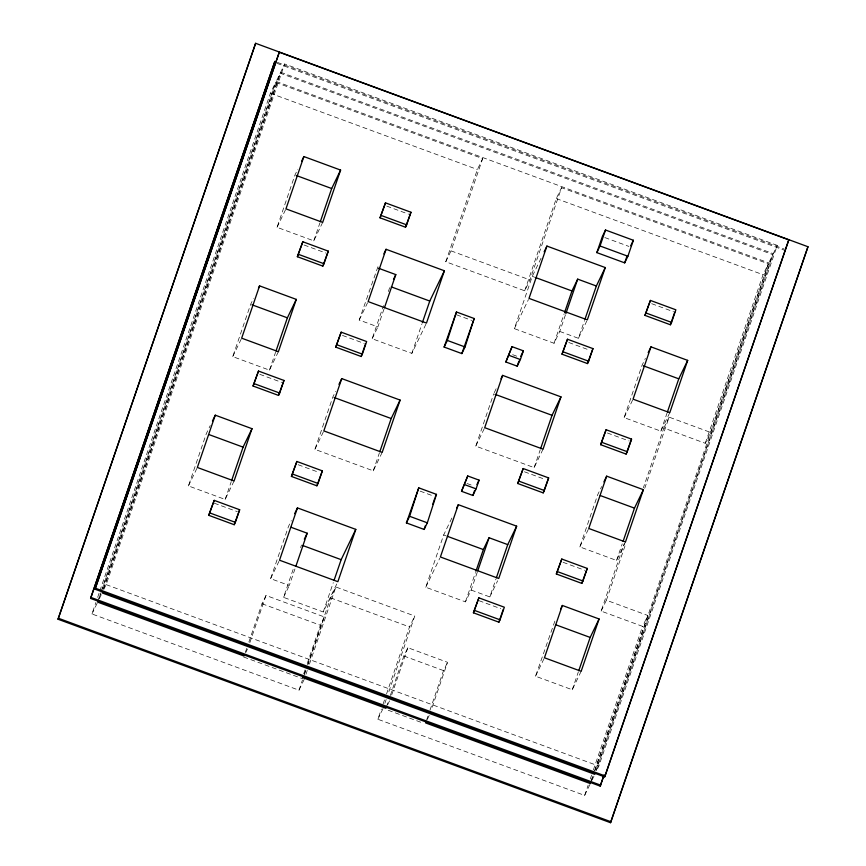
<?xml version="1.0" encoding="UTF-8"?>
<svg xmlns="http://www.w3.org/2000/svg" width="866" height="866" viewBox="0 0 866 866"><rect width="100%" height="100%" fill="white"/><g stroke="black" fill="none" stroke-linecap="round" stroke-linejoin="round"><path stroke-width="0.65" stroke-dasharray="4.33 3.25" d="M304.237 679.312L298.976 690.202L91.969 613.962L95.909 602.444M97.663 597.323L99.417 592.203M99.861 590.926L270.387 93.257L275.637 82.378L482.654 158.619L451.045 250.869L445.784 261.749L524.688 290.803L529.938 279.924L561.547 187.684L768.326 263.838L710.564 432.415L705.303 443.305L663.854 428.031L643.373 487.785M97.663 601.794L100.737 592.842M101.17 591.565L275.637 82.378M98.995 598.287L101.625 590.612M102.058 589.335L276.178 81.469L280.183 73.188L772.786 254.615L596.122 770.188M103.433 588.728L280.183 73.188M103.455 589.064L280.638 72.246L284.643 63.965L777.246 245.392L598.828 766.085L596.544 770.816M103.855 589.356L106.139 584.626L284.643 63.965M234.069 480.998L225.149 499.444L188.431 485.923L206.346 433.617L210.254 425.542M278.376 351.693L269.456 370.139L232.738 356.619L250.653 304.312L253.446 298.543M322.682 222.389L313.763 240.835L277.044 227.314L294.96 175.008L297.752 169.238M225.149 499.444L231.265 481.583M269.456 370.139L275.572 352.278M313.763 240.835L319.879 222.973M245.392 652.217L246.702 648.396M248.888 642.02L262.008 603.743L266.014 595.462L324.349 616.949L308.177 664.157M294.96 568.94L289.276 585.524L270.603 578.65L288.53 526.344L291.312 520.585M382.177 452.388L373.257 470.833L314.91 449.346L332.836 397.039L335.618 391.28M384.006 309.054L377.879 326.915L359.217 320.041L378.81 264.282M249.83 642.669L266.014 595.462M336.755 583.998L323.235 611.97L283.55 597.356L294.05 566.732M300.599 547.604L301.476 545.05M425.92 324.23L411.848 353.36L372.163 338.747L383.53 305.579M388.336 291.539L389.657 287.718M323.235 611.97L333.291 582.623M411.848 353.36L421.904 324.014M303.739 673.716L305.048 669.883M307.235 663.508L320.355 625.23L324.349 616.949M373.257 470.833L379.373 452.972M298.976 690.202L302.44 680.081M304.172 675.015L305.915 669.959M307.647 664.904L330.617 597.865L335.878 586.986L414.771 616.04L387.903 694.456M445.784 261.749L477.393 169.509L482.654 158.619M305.969 674.257L307.268 670.468M309.433 664.135L335.878 586.986M589.908 784.531L584.647 795.41L377.868 719.256L381.343 709.135M383.075 704.08L384.807 699.014M386.539 693.958L409.51 626.919L414.771 616.04M524.688 290.803L556.286 198.563L561.547 187.684M384.872 703.311L386.171 699.522M477.274 572.188L471.147 590.049L465.432 601.87L425.758 587.256L443.673 534.95L452.734 516.212M565.444 314.856L559.761 331.44L554.045 343.261L514.372 328.647L532.287 276.341L541.347 257.603M386.388 707.024L388.563 700.637M390.317 695.539L403.87 655.995L407.864 647.714L447.549 662.328L431.376 709.525M543.047 449.173L534.127 467.618L475.78 446.131L493.696 393.824M391.692 694.911L407.864 647.714M465.432 601.87L475.488 572.534M554.045 343.261L564.102 313.925M426.494 720.36L428.248 715.251M429.991 710.152L443.544 670.609L447.549 662.328M471.147 590.049L489.82 596.923L495.937 579.062M534.127 467.618L540.243 449.757M559.761 331.44L578.434 338.314L584.55 320.452M581.162 671.291L572.242 689.747L535.524 676.216L555.117 620.457M625.468 541.986L616.549 560.443L579.83 546.911L597.746 494.605L601.654 486.54M669.775 412.681L660.855 431.138L624.137 417.607L642.052 365.311L645.397 358.383M572.242 689.747L578.358 671.886M616.549 560.443L622.232 543.859M660.855 431.138L666.972 413.277M601.123 611.104L606.384 600.225L647.833 615.488L642.572 626.367L601.123 611.104L624.213 543.718M606.384 600.225L625.988 543.014M644.715 488.348L669.115 417.152L710.564 432.415M584.647 795.41L588.133 785.245M590.309 778.891L591.619 775.081M593.362 769.993L642.572 626.367M705.303 443.305L763.065 274.717L768.326 263.838M591.218 780.721L592.961 775.633M594.704 770.545L647.833 615.488M591.251 781.024L593.004 775.914M594.747 770.794L768.781 262.896L772.786 254.615M596.144 770.524L773.241 253.662L777.246 245.392M277.044 227.314L285.964 208.868M91.969 613.962L97.23 603.072M99.395 598.579L101.679 593.849M232.738 356.619L241.657 338.173M188.431 485.923L197.351 467.467M359.217 320.041L367.574 302.743M314.91 449.346L323.83 430.9M372.163 338.747L377.879 326.915M270.603 578.65L278.96 561.352M245.803 652.499L247.514 648.959M283.55 597.356L289.276 585.524M304.15 673.986L305.86 670.446M514.372 328.647L528.444 299.528M494.259 392.666L497.041 386.907M475.78 446.131L484.7 427.685M425.758 587.256L439.831 558.137M377.868 719.256L383.129 708.377M387.665 704.751L389.949 700.02M578.434 338.314L586.791 321.015M427.339 719.365L429.623 714.634M489.82 596.923L497.625 580.783M624.137 417.607L633.057 399.161M579.83 546.911L588.75 528.466M535.524 676.216L544.443 657.77M663.854 428.031L669.115 417.152M592.084 780.039L594.368 775.308M277.358 62.374L784.336 249.094M276.904 63.315L783.882 250.036M280.638 72.246L773.241 253.662M276.178 81.469L768.781 262.896M270.387 93.257L477.393 169.509M556.286 198.563L763.065 274.717M604.847 237.565L628.9 246.42M386.777 206.119L408.6 214.162M651.687 303.685L673.521 311.728M532.287 276.341L534.766 277.261M451.045 250.869L529.938 279.924M304.096 245.013L325.93 253.056M568.767 342.492L589.378 350.08M456.599 314.813L471.775 320.409M512.618 354.67L518.918 356.998M342.471 335.423L364.294 343.466M607.38 432.989L629.214 441.032M259.789 374.318L281.623 382.361M524.46 471.797L545.071 479.385M467.045 483.509L473.356 485.837M420.151 491.141L434.061 496.261M298.164 464.728L318.775 472.327M563.084 562.294L584.907 570.337M443.673 534.95L446.152 535.87M214.27 503.178L237.316 511.665M478.941 600.658L500.765 608.69M330.617 597.865L409.51 626.919M262.008 603.743L320.355 625.23M403.87 655.995L443.544 670.609M106.139 584.626L598.828 766.085M243.649 657.002L302.97 678.857M388.206 710.239L422.456 722.861"/><path stroke-width="1.3" d="M444.117 347.06L447.321 340.435L456.469 311.987L474.189 318.515L465.031 346.963L461.838 353.588L444.117 347.06L456.469 311.987M406.403 522.912L409.607 516.288L418.754 487.839L436.475 494.367L427.328 522.815L424.124 529.44L406.403 522.912L418.754 487.839M58.033 619.233L255.622 43.3L807.967 246.734L610.941 821.758L610.487 822.7L58.033 619.233L255.622 43.3M90.584 598.428L274.825 61.443L90.584 598.428L600.192 786.112L604.154 774.929M95.043 589.194L279.285 52.22L788.796 239.871L605.107 775.936L604.652 776.889L95.043 589.194L279.285 52.22M215.266 415.171L197.351 467.467L234.069 480.998L251.995 428.692L215.266 415.171L212.484 420.93M259.573 285.867L241.657 338.173L278.376 351.693L296.291 299.387L259.573 285.867L258.458 288.172M303.879 156.562L285.964 208.868L322.682 222.389L340.598 170.082L303.879 156.562L301.649 161.173M208.749 515.324L214.205 500.364L239.666 509.749L235.357 522.339L234.21 524.709L208.749 515.324L214.205 500.364M253.056 386.02L258.512 371.059L283.972 380.445L279.664 393.034L278.516 395.405L253.056 386.02L258.512 371.059M297.363 256.715L302.819 241.755L328.279 251.14L323.971 263.729L322.823 266.1L297.363 256.715L302.819 241.755M231.709 480.305L243.075 447.137L251.995 428.692M276.016 351.001L287.382 317.833L296.291 299.387M320.323 221.696L331.689 188.528L340.598 170.082M234.21 524.709L239.666 509.749M278.516 395.405L283.972 380.445M322.823 266.1L328.279 251.14M291.42 476.43L296.876 461.47L322.347 470.855L318.028 483.445L316.891 485.804L291.42 476.43L296.876 461.47M335.727 347.125L341.182 332.165L366.654 341.55L362.334 354.14L361.187 356.5L335.727 347.125L341.182 332.165M380.033 217.821L385.489 202.861L410.96 212.246L406.641 224.835L405.494 227.206L380.033 217.821L385.489 202.861M297.449 507.898L279.523 560.205L337.87 581.692L355.796 529.386L297.449 507.898L294.656 513.668M341.756 378.594L323.83 430.9L382.177 452.388L400.103 400.081L341.756 378.594L338.963 384.363M386.063 249.289L368.137 301.595L426.483 323.083L444.399 270.777L386.063 249.289L383.833 253.9M316.891 485.804L322.347 470.855M361.187 356.5L365.506 343.91M405.494 227.206L410.96 212.246M295.826 566.386L307.192 533.218L291.019 527.264M384.439 307.787L395.805 274.609L378.388 268.2M334.157 580.068L341.161 559.663L355.796 529.386M422.337 322.737L429.763 301.054L444.399 270.777M379.817 451.695L391.183 418.527L400.103 400.081M461.838 353.588L474.189 318.515M424.124 529.44L425.412 525.662M432.74 504.283L434.894 497.993M461.546 491.293L467.727 475.964L479.071 480.143L476.084 488.857L472.89 495.471L461.546 491.293L467.727 475.964M505.852 361.988L512.033 346.66L523.378 350.838L520.39 359.552L517.197 366.166L505.852 361.988L512.033 346.66M458.309 504.683L440.393 556.979L498.74 578.477L516.656 526.171L458.309 504.683L456.642 508.136M502.616 375.379L484.7 427.685L543.047 449.173L560.962 396.866L502.616 375.379L500.949 378.832M546.922 246.074L529.007 298.38L587.343 319.868L605.269 267.562L546.922 246.074L544.14 251.833M472.89 495.471L474.59 490.492M517.197 366.166L518.896 361.187M475.921 571.257L483.358 549.564L489.074 537.743L507.736 544.617L516.656 526.171M564.535 312.648L571.971 290.954L577.687 279.133L596.349 286.007L605.269 267.562M477.707 570.91L489.074 537.743M565.877 313.579L577.687 279.133M473.41 612.803L478.876 597.843L504.337 607.218L500.018 619.818L498.881 622.178L473.41 612.803L478.876 597.843M517.716 483.499L523.183 468.538L548.643 477.913L544.324 490.513L543.188 492.873L517.716 483.499L523.183 468.538M562.023 354.194L567.49 339.234L592.95 348.608L588.631 361.209L587.494 363.568L562.023 354.194L567.49 339.234M596.836 252.612L602.314 236.635L605.507 230.01L633.371 240.272L627.893 256.249L624.689 262.863L596.836 252.612L600.041 245.987L605.507 230.01M496.37 577.784L507.736 544.617M540.676 448.48L552.043 415.312L560.962 396.866M584.983 319.175L596.349 286.007M498.881 622.178L503.189 609.588M543.188 492.873L548.643 477.913M587.494 363.568L592.95 348.608M624.689 262.863L626.8 256.726M556.34 573.996L561.796 559.035L587.256 568.421L582.948 581.01L581.8 583.381L556.34 573.996L561.796 559.035M600.647 444.691L606.103 429.731L631.563 439.116L627.255 451.706L626.107 454.076L600.647 444.691L606.103 429.731M644.953 315.386L650.409 300.426L675.87 309.811L671.561 322.401L670.414 324.772L644.953 315.386L650.409 300.426M562.359 605.464L544.443 657.77L581.162 671.291L599.088 618.984L562.359 605.464L560.692 608.928M606.665 476.159L588.75 528.466L625.468 541.986L643.395 489.691L606.665 476.159L603.883 481.929M650.972 346.855L633.057 399.161L669.775 412.681L687.691 360.386L650.972 346.855L648.19 352.624M581.8 583.381L587.256 568.421M626.107 454.076L631.563 439.116M670.414 324.772L674.733 312.171M578.802 670.609L590.168 637.441L599.088 618.984M623.109 541.304L634.475 508.136L643.395 489.691M667.415 412L678.782 378.832L687.691 360.386M600.192 786.112L603.699 775.871M604.652 776.889L788.796 239.871M610.487 822.7L807.967 246.734M393.521 279.339L395.805 274.609M304.334 539.139L307.192 533.218M435.327 496.727L436.475 494.367M520.715 356.359L523.378 350.838M476.939 484.559L479.071 480.143M630.697 245.782L633.371 240.272M600.041 245.987L627.893 256.249M296.226 175.473L331.689 188.528M381.181 215.461L406.641 224.835M646.09 313.027L671.561 322.401M536.011 277.715L571.971 290.954M643.319 365.777L678.782 378.832M391.324 286.895L429.763 301.054M298.499 254.355L323.971 263.729M563.171 351.834L588.631 361.209M509.056 355.374L520.39 359.552M447.321 340.435L465.031 346.963M251.919 304.778L287.382 317.833M494.973 394.29L552.043 415.312M336.874 344.765L362.334 354.14M601.783 442.331L627.255 451.706M334.103 397.505L391.183 418.527M600.279 495.547L634.475 508.136M254.193 383.66L279.664 393.034M518.864 481.128L544.324 490.513M464.75 484.679L476.084 488.857M208.879 434.548L243.075 447.137M409.607 516.288L427.328 522.815M292.567 474.07L318.028 483.445M557.487 571.636L582.948 581.01M447.397 536.325L483.358 549.564M555.972 624.851L590.168 637.441M302.721 545.504L341.161 559.663M209.886 512.964L235.357 522.339M474.557 610.433L500.018 619.818M95.509 588.252L605.107 775.936M102.134 592.907L594.823 774.356M91.049 597.475L600.647 785.159M97.674 602.13L244.082 656.049M302.429 677.537L385.944 708.301M425.628 722.915L590.374 783.589M58.487 618.292L610.941 821.758"/></g></svg>
